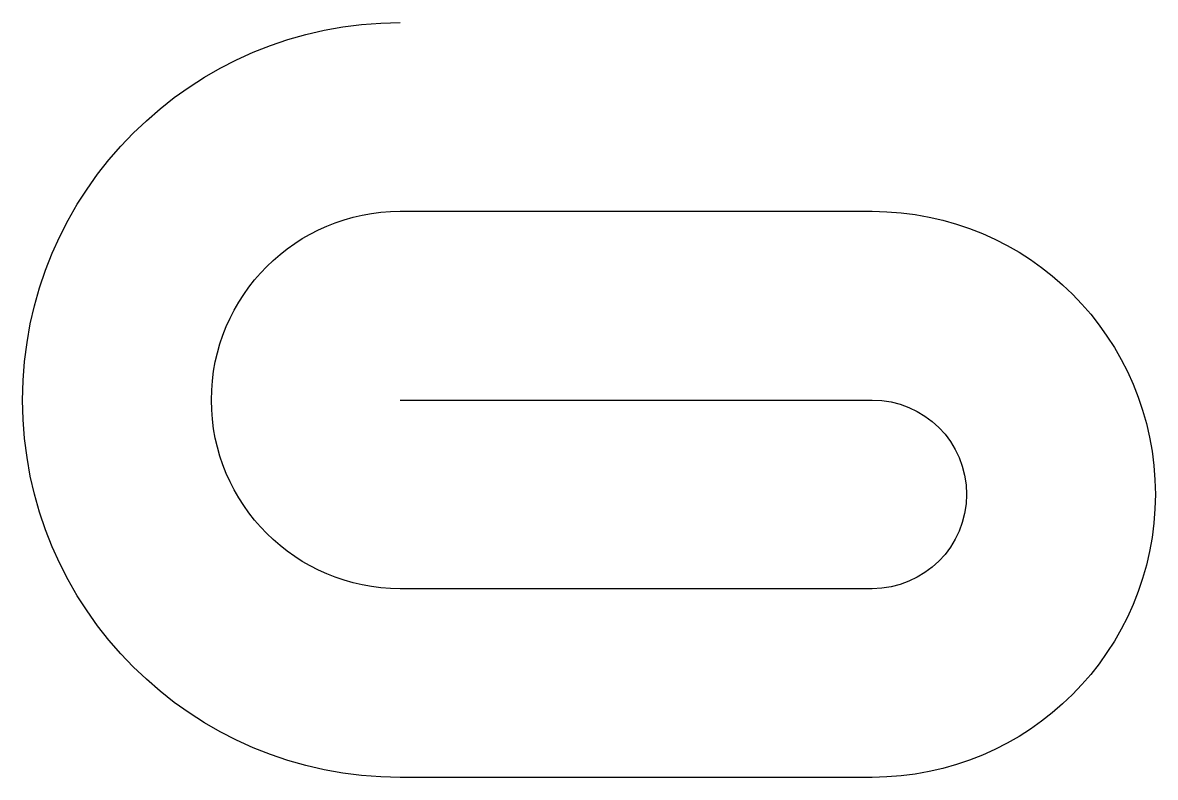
# Model space of a CAD drawing. Header units: millimetres. Extents: x 12 to 36, y 12 to 28.
import ezdxf

# ---------------------------------------------------------------- set-up
doc = ezdxf.new("R2010")
doc.units = ezdxf.units.MM
doc.header["$MEASUREMENT"] = 0
doc.layers.get('0').update_dxf_attribs({"lineweight": 25, "true_color": 0xffffff})

msp = doc.modelspace()

# ---------------------------------------------------------------- linework, layer by layer
msp.add_lwpolyline([(20, 20), (30, 20, -1), (30, 16), (20, 16, -1), (20, 24), (30, 24, -1), (30, 12), (20, 12, -1), (20, 28)], format="xyb")

doc.saveas('drawing.dxf')
